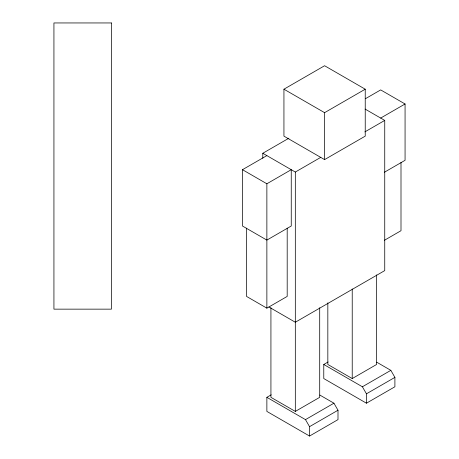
<?xml version="1.0" encoding="UTF-8"?>
<svg xmlns="http://www.w3.org/2000/svg" width="459" height="459" viewBox="0 0 459 459"><rect width="100%" height="100%" fill="white"/><g stroke="black" fill="none" stroke-linecap="round" stroke-linejoin="round"><path stroke-width="0.69" d="M283.937 89.201L324.588 65.735L365.232 89.201L365.232 136.139L324.588 159.606L283.937 136.139L283.937 89.201L324.588 112.667L365.232 89.201M262.8 158.275L262.8 153.266L288.883 138.211M242.478 169.692L266.868 183.778L291.253 169.692L291.253 226.017L266.868 240.097L242.478 226.017L242.478 169.692L266.868 155.612M365.433 98.708L380.677 89.907L405.067 103.986L405.067 160.311L384.338 172.28M380.677 118.066L405.067 103.986M262.8 153.266L295.321 172.045L320.778 157.345M364.871 131.888L384.74 120.413L384.74 270.603L295.321 322.235L268.94 307.002M246.546 228.152L246.546 296.416L266.868 308.155L287.191 296.416L287.191 228.152M384.372 240.309L401 230.711L401 162.44M319.837 395.056L333.934 403.197L337.996 410.237L337.996 419.624L309.544 436.05L266.868 411.407L266.868 397.328L271.194 394.832M376.741 362.203L390.839 370.344L394.901 377.384L394.901 386.771L366.448 403.197L323.773 378.555L323.773 364.475L328.099 361.973M270.93 307.76L270.93 397.328L295.321 411.407L319.705 397.328L319.705 307.76M327.835 302.848L327.835 364.475L352.225 378.555L376.609 364.475L376.609 274.907M266.868 397.328L305.482 419.624L333.934 403.197M323.773 364.475L362.386 386.771L390.839 370.344M309.544 436.05L309.544 426.663L337.996 410.237M366.448 403.197L366.448 393.811L394.901 377.384M365.106 109.081L384.74 120.413M362.386 386.771L366.448 393.811M305.482 419.624L309.544 426.663M352.225 288.986L352.225 378.555M324.588 112.667L324.588 159.606M295.321 172.045L295.321 411.407M266.868 183.778L266.868 308.155M111.417 22.95L53.932 22.95L53.932 309.148L111.417 309.148L111.417 22.95"/></g></svg>
